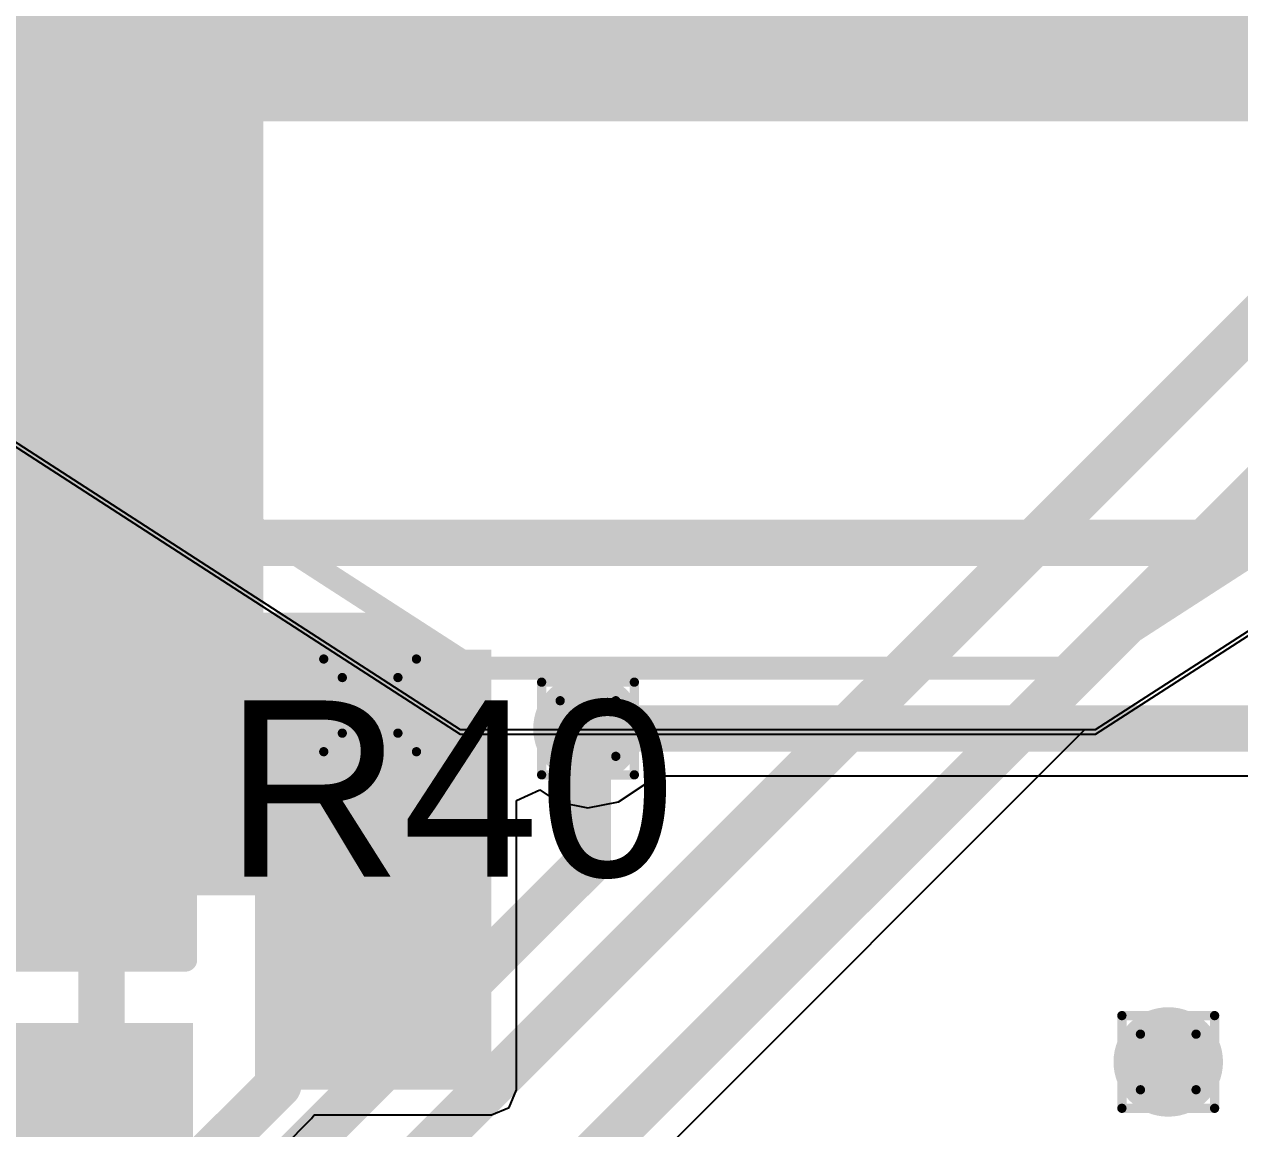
# Model space of a CAD drawing. Header units: inches. Extents: x -0.3 to 9.9, y -0.4 to 5.
# Drawn here: x 1.2492 to 1.5114, y 1.9976 to 2.2359 of the extents above; entities that cross this region are included whole.
import ezdxf

# ---------------------------------------------------------------- set-up
doc = ezdxf.new("R2010")
doc.units = ezdxf.units.IN
doc.header["$MEASUREMENT"] = 0
for name, color, linetype in [('Bottom Layer', 5, 'Continuous'), ('Bottom Solder', 6, 'Continuous'), ('Drill Drawing', 1, 'Continuous'), ('Top Layer', 1, 'Continuous'), ('Top Overlay', 2, 'Continuous'), ('Top Paste', 8, 'Continuous'), ('Top Solder', 216, 'Continuous'), ('Via Holes', 16, 'Continuous')]:
    doc.layers.add(name, color=color, linetype=linetype)
doc.styles.add('Arial', font='', dxfattribs={"height": 0.2})
doc.styles.get('Arial').set_extended_font_data('Arial')

# ---------------------------------------------------------------- blocks, each defined once
blk = doc.blocks.new('8_VSSOP_51')
at = {"layer": 'Top Layer'}
for points in [[(-0.07677, 0.03543), (-0.04528, 0.03543), (-0.04528, 0.02362), (-0.07677, 0.02362)], [(0.04528, 0.03543), (0.07677, 0.03543), (0.07677, 0.02362), (0.04528, 0.02362)], [(-0.07677, 0.01575), (-0.04528, 0.01575), (-0.04528, 0.00394), (-0.07677, 0.00394)], [(0.04528, 0.01575), (0.07677, 0.01575), (0.07677, 0.00394), (0.04528, 0.00394)], [(-0.07677, -0.00394), (-0.04528, -0.00394), (-0.04528, -0.01575), (-0.07677, -0.01575)], [(0.04528, -0.00394), (0.07677, -0.00394), (0.07677, -0.01575), (0.04528, -0.01575)], [(-0.07677, -0.02362), (-0.04528, -0.02362), (-0.04528, -0.03543), (-0.07677, -0.03543)], [(0.04528, -0.02362), (0.07677, -0.02362), (0.07677, -0.03543), (0.04528, -0.03543)]]:
    blk.add_hatch(color=1, dxfattribs=at).paths.add_polyline_path(points)
at = {"layer": 'Top Paste'}
for points in [[(-0.07677, 0.03543), (-0.04528, 0.03543), (-0.04528, 0.02362), (-0.07677, 0.02362)], [(0.04528, 0.03543), (0.07677, 0.03543), (0.07677, 0.02362), (0.04528, 0.02362)], [(-0.07677, 0.01575), (-0.04528, 0.01575), (-0.04528, 0.00394), (-0.07677, 0.00394)], [(0.04528, 0.01575), (0.07677, 0.01575), (0.07677, 0.00394), (0.04528, 0.00394)], [(-0.07677, -0.00394), (-0.04528, -0.00394), (-0.04528, -0.01575), (-0.07677, -0.01575)], [(0.04528, -0.00394), (0.07677, -0.00394), (0.07677, -0.01575), (0.04528, -0.01575)], [(-0.07677, -0.02362), (-0.04528, -0.02362), (-0.04528, -0.03543), (-0.07677, -0.03543)], [(0.04528, -0.02362), (0.07677, -0.02362), (0.07677, -0.03543), (0.04528, -0.03543)]]:
    blk.add_hatch(color=8, dxfattribs=at).paths.add_polyline_path(points)
at = {"layer": 'Top Solder'}
for points in [[(-0.08077, 0.03943), (-0.04128, 0.03943), (-0.04128, 0.01962), (-0.08077, 0.01962)], [(0.04128, 0.03943), (0.08077, 0.03943), (0.08077, 0.01962), (0.04128, 0.01962)], [(-0.08077, 0.01975), (-0.04128, 0.01975), (-0.04128, -0.00006), (-0.08077, -0.00006)], [(0.04128, 0.01975), (0.08077, 0.01975), (0.08077, -0.00006), (0.04128, -0.00006)], [(-0.08077, 0.00006), (-0.04128, 0.00006), (-0.04128, -0.01975), (-0.08077, -0.01975)], [(0.04128, 0.00006), (0.08077, 0.00006), (0.08077, -0.01975), (0.04128, -0.01975)], [(-0.08077, -0.01962), (-0.04128, -0.01962), (-0.04128, -0.03943), (-0.08077, -0.03943)], [(0.04128, -0.01962), (0.08077, -0.01962), (0.08077, -0.03943), (0.04128, -0.03943)]]:
    blk.add_hatch(color=216, dxfattribs=at).paths.add_polyline_path(points)
at = {"layer": 'Top Overlay'}
for points in [[(-0.041, 0.041, 0.005, 0.005, 0), (0.038, 0.041, 0.005, 0.005, 0)], [(-0.087, 0.035, 0.005, 0.005, 0), (-0.082, 0.03, 0.005, 0.005, 0)], [(-0.087, 0.025, 0.005, 0.005, 0), (-0.087, 0.035, 0.005, 0.005, 0)], [(-0.087, 0.025, 0.005, 0.005, 0), (-0.082, 0.03, 0.005, 0.005, 0)], [(-0.041, -0.041, 0.005, 0.005, 0), (0.038, -0.041, 0.005, 0.005, 0)]]:
    blk.add_lwpolyline(points, format="xyseb", dxfattribs=at)
for points in [[(-0.04225, 0.041, 0.0025, 0.0025, 1), (-0.03975, 0.041, 0.0025, 0.0025, 1)], [(0.03675, 0.041, 0.0025, 0.0025, 1), (0.03925, 0.041, 0.0025, 0.0025, 1)], [(-0.08825, 0.035, 0.0025, 0.0025, 1), (-0.08575, 0.035, 0.0025, 0.0025, 1)], [(-0.08825, 0.035, 0.0025, 0.0025, 1), (-0.08575, 0.035, 0.0025, 0.0025, 1)], [(-0.08325, 0.03, 0.0025, 0.0025, 1), (-0.08075, 0.03, 0.0025, 0.0025, 1)], [(-0.08325, 0.03, 0.0025, 0.0025, 1), (-0.08075, 0.03, 0.0025, 0.0025, 1)], [(-0.08825, 0.025, 0.0025, 0.0025, 1), (-0.08575, 0.025, 0.0025, 0.0025, 1)], [(-0.08825, 0.025, 0.0025, 0.0025, 1), (-0.08575, 0.025, 0.0025, 0.0025, 1)], [(-0.04225, -0.041, 0.0025, 0.0025, 1), (-0.03975, -0.041, 0.0025, 0.0025, 1)], [(0.03675, -0.041, 0.0025, 0.0025, 1), (0.03925, -0.041, 0.0025, 0.0025, 1)]]:
    blk.add_lwpolyline(points, format="xyseb", close=True, dxfattribs=at)
blk = doc.blocks.new('R___0603_70')
at = {"layer": 'Top Layer'}
for points in [[(-0.015, 0.0175), (-0.015, -0.0175), (-0.045, -0.0175), (-0.045, 0.0175)], [(0.045, 0.0175), (0.045, -0.0175), (0.015, -0.0175), (0.015, 0.0175)]]:
    blk.add_hatch(color=1, dxfattribs=at).paths.add_polyline_path(points)
at = {"layer": 'Top Paste'}
for points in [[(-0.015, 0.0175), (-0.015, -0.0175), (-0.045, -0.0175), (-0.045, 0.0175)], [(0.045, 0.0175), (0.045, -0.0175), (0.015, -0.0175), (0.015, 0.0175)]]:
    blk.add_hatch(color=8, dxfattribs=at).paths.add_polyline_path(points)
at = {"layer": 'Top Solder'}
for points in [[(-0.011, 0.0215), (-0.011, -0.0215), (-0.049, -0.0215), (-0.049, 0.0215)], [(0.049, 0.0215), (0.049, -0.0215), (0.011, -0.0215), (0.011, 0.0215)]]:
    blk.add_hatch(color=216, dxfattribs=at).paths.add_polyline_path(points)
at = {"layer": 'Top Overlay'}
for points in [[(-0.048, 0.021, 0.005, 0.005, 0), (-0.048, -0.021, 0.005, 0.005, 0)], [(0.048, 0.021, 0.005, 0.005, 0), (-0.048, 0.021, 0.005, 0.005, 0)], [(0.048, 0.021, 0.005, 0.005, 0), (0.048, -0.021, 0.005, 0.005, 0)], [(0.048, -0.021, 0.005, 0.005, 0), (-0.048, -0.021, 0.005, 0.005, 0)]]:
    blk.add_lwpolyline(points, format="xyseb", dxfattribs=at)
for points in [[(-0.04925, 0.021, 0.0025, 0.0025, 1), (-0.04675, 0.021, 0.0025, 0.0025, 1)], [(-0.04925, 0.021, 0.0025, 0.0025, 1), (-0.04675, 0.021, 0.0025, 0.0025, 1)], [(0.04675, 0.021, 0.0025, 0.0025, 1), (0.04925, 0.021, 0.0025, 0.0025, 1)], [(0.04675, 0.021, 0.0025, 0.0025, 1), (0.04925, 0.021, 0.0025, 0.0025, 1)], [(-0.04925, -0.021, 0.0025, 0.0025, 1), (-0.04675, -0.021, 0.0025, 0.0025, 1)], [(-0.04925, -0.021, 0.0025, 0.0025, 1), (-0.04675, -0.021, 0.0025, 0.0025, 1)], [(0.04675, -0.021, 0.0025, 0.0025, 1), (0.04925, -0.021, 0.0025, 0.0025, 1)], [(0.04675, -0.021, 0.0025, 0.0025, 1), (0.04925, -0.021, 0.0025, 0.0025, 1)]]:
    blk.add_lwpolyline(points, format="xyseb", close=True, dxfattribs=at)
blk = doc.blocks.new('SSL0804T_220M_N_119')
at = {"layer": 'Top Layer'}
blk.add_hatch(color=1, dxfattribs=at).paths.add_polyline_path([(0.14508, 0.05492), (0.26004, 0.05492), (0.26004, -0.05492), (0.14508, -0.05492)])
at = {"layer": 'Top Paste'}
blk.add_hatch(color=8, dxfattribs=at).paths.add_polyline_path([(0.14508, 0.05492), (0.26004, 0.05492), (0.26004, -0.05492), (0.14508, -0.05492)])
at = {"layer": 'Top Solder'}
blk.add_hatch(color=216, dxfattribs=at).paths.add_polyline_path([(0.14108, 0.05892), (0.26404, 0.05892), (0.26404, -0.05892), (0.14108, -0.05892)])
at = {"layer": 'Top Overlay'}
for points in [[(-0.065, 0.18504, 0.005, 0.005, 0), (-0.24684, 0.06747, 0.005, 0.005, 0)], [(0.065, 0.18504, 0.005, 0.005, 0), (-0.065, 0.18504, 0.005, 0.005, 0)], [(0.24684, 0.06747, 0.005, 0.005, 0), (0.065, 0.18504, 0.005, 0.005, 0)]]:
    blk.add_lwpolyline(points, format="xyseb", dxfattribs=at)
for points in [[(-0.06625, 0.18504, 0.0025, 0.0025, 1), (-0.06375, 0.18504, 0.0025, 0.0025, 1)], [(-0.06625, 0.18504, 0.0025, 0.0025, 1), (-0.06375, 0.18504, 0.0025, 0.0025, 1)], [(0.06375, 0.18504, 0.0025, 0.0025, 1), (0.06625, 0.18504, 0.0025, 0.0025, 1)], [(0.06375, 0.18504, 0.0025, 0.0025, 1), (0.06625, 0.18504, 0.0025, 0.0025, 1)]]:
    blk.add_lwpolyline(points, format="xyseb", close=True, dxfattribs=at)
blk = doc.blocks.new('C___0603_186')
at = {"layer": 'Top Layer'}
for points in [[(-0.015, 0.0175), (-0.015, -0.0175), (-0.045, -0.0175), (-0.045, 0.0175)], [(0.045, 0.0175), (0.045, -0.0175), (0.015, -0.0175), (0.015, 0.0175)]]:
    blk.add_hatch(color=1, dxfattribs=at).paths.add_polyline_path(points)
at = {"layer": 'Top Paste'}
for points in [[(-0.015, 0.0175), (-0.015, -0.0175), (-0.045, -0.0175), (-0.045, 0.0175)], [(0.045, 0.0175), (0.045, -0.0175), (0.015, -0.0175), (0.015, 0.0175)]]:
    blk.add_hatch(color=8, dxfattribs=at).paths.add_polyline_path(points)
at = {"layer": 'Top Solder'}
for points in [[(-0.01264, 0.01986), (-0.01264, -0.01986), (-0.04736, -0.01986), (-0.04736, 0.01986)], [(0.04736, 0.01986), (0.04736, -0.01986), (0.01264, -0.01986), (0.01264, 0.01986)]]:
    blk.add_hatch(color=216, dxfattribs=at).paths.add_polyline_path(points)
at = {"layer": 'Top Overlay'}
for points in [[(-0.049, -0.021, 0.005, 0.005, 0), (-0.049, 0.021, 0.005, 0.005, 0)], [(-0.018, 0.021, 0.005, 0.005, 0), (-0.049, 0.021, 0.005, 0.005, 0)], [(0.049, 0.021, 0.005, 0.005, 0), (0.018, 0.021, 0.005, 0.005, 0)], [(0.049, -0.021, 0.005, 0.005, 0), (0.049, 0.021, 0.005, 0.005, 0)], [(-0.018, -0.021, 0.005, 0.005, 0), (-0.049, -0.021, 0.005, 0.005, 0)], [(0.049, -0.021, 0.005, 0.005, 0), (0.018, -0.021, 0.005, 0.005, 0)]]:
    blk.add_lwpolyline(points, format="xyseb", dxfattribs=at)
for points in [[(-0.05025, 0.021, 0.0025, 0.0025, 1), (-0.04775, 0.021, 0.0025, 0.0025, 1)], [(-0.05025, 0.021, 0.0025, 0.0025, 1), (-0.04775, 0.021, 0.0025, 0.0025, 1)], [(-0.01925, 0.021, 0.0025, 0.0025, 1), (-0.01675, 0.021, 0.0025, 0.0025, 1)], [(0.01675, 0.021, 0.0025, 0.0025, 1), (0.01925, 0.021, 0.0025, 0.0025, 1)], [(0.04775, 0.021, 0.0025, 0.0025, 1), (0.05025, 0.021, 0.0025, 0.0025, 1)], [(0.04775, 0.021, 0.0025, 0.0025, 1), (0.05025, 0.021, 0.0025, 0.0025, 1)], [(-0.05025, -0.021, 0.0025, 0.0025, 1), (-0.04775, -0.021, 0.0025, 0.0025, 1)], [(-0.05025, -0.021, 0.0025, 0.0025, 1), (-0.04775, -0.021, 0.0025, 0.0025, 1)], [(-0.01925, -0.021, 0.0025, 0.0025, 1), (-0.01675, -0.021, 0.0025, 0.0025, 1)], [(0.01675, -0.021, 0.0025, 0.0025, 1), (0.01925, -0.021, 0.0025, 0.0025, 1)], [(0.04775, -0.021, 0.0025, 0.0025, 1), (0.05025, -0.021, 0.0025, 0.0025, 1)], [(0.04775, -0.021, 0.0025, 0.0025, 1), (0.05025, -0.021, 0.0025, 0.0025, 1)]]:
    blk.add_lwpolyline(points, format="xyseb", close=True, dxfattribs=at)

msp = doc.modelspace()

# ---------------------------------------------------------------- hatches: boundary and pattern name
at = {"layer": 'Bottom Layer'}
msp.add_hatch(color=5, dxfattribs=at).paths.add_polyline_path([(1.08082, 2.04795), (1.30082, 2.04795), (1.30082, 2.255), (1.08082, 2.255)])
h = msp.add_hatch(color=5, dxfattribs=at)
edge = h.paths.add_edge_path()
edge.add_arc((1.32382, 2.08895), 0.01181, 0, 360)
h = msp.add_hatch(color=5, dxfattribs=at)
edge = h.paths.add_edge_path()
edge.add_arc((1.37082, 2.08395), 0.01181, 0, 360)
h = msp.add_hatch(color=5, dxfattribs=at)
edge = h.paths.add_edge_path()
edge.add_arc((1.496, 2.012), 0.01181, 0, 360)
at = {"layer": 'Bottom Solder'}
h = msp.add_hatch(color=6, dxfattribs=at)
edge = h.paths.add_edge_path()
edge.add_arc((1.32382, 2.08895), 0.00591, 0, 360)
h = msp.add_hatch(color=6, dxfattribs=at)
edge = h.paths.add_edge_path()
edge.add_arc((1.37082, 2.08395), 0.00591, 0, 360)
h = msp.add_hatch(color=6, dxfattribs=at)
edge = h.paths.add_edge_path()
edge.add_arc((1.496, 2.012), 0.00591, 0, 360)
at = {"layer": 'Top Layer'}
for points in [[(1.057, 2.228), (1.27, 2.228), (1.27, 2.35895), (1.057, 2.35895)], [(1.299, 2.006), (1.35, 2.006), (1.35, 2.101), (1.299, 2.101)]]:
    msp.add_hatch(color=1, dxfattribs=at).paths.add_polyline_path(points)
h = msp.add_hatch(color=1, dxfattribs=at)
edge = h.paths.add_edge_path()
edge.add_arc((1.32382, 2.08895), 0.01181, 0, 360)
h = msp.add_hatch(color=1, dxfattribs=at)
edge = h.paths.add_edge_path()
edge.add_arc((1.37082, 2.08395), 0.01181, 0, 360)
h = msp.add_hatch(color=1, dxfattribs=at)
edge = h.paths.add_edge_path()
edge.add_arc((1.496, 2.012), 0.01181, 0, 360)
at = {"layer": 'Top Solder'}
h = msp.add_hatch(color=216, dxfattribs=at)
edge = h.paths.add_edge_path()
edge.add_arc((1.32382, 2.08895), 0.00591, 0, 360)
h = msp.add_hatch(color=216, dxfattribs=at)
edge = h.paths.add_edge_path()
edge.add_arc((1.37082, 2.08395), 0.00591, 0, 360)
h = msp.add_hatch(color=216, dxfattribs=at)
edge = h.paths.add_edge_path()
edge.add_arc((1.496, 2.012), 0.00591, 0, 360)
at = {"layer": 'Via Holes'}
h = msp.add_hatch(color=7, dxfattribs=at)
edge = h.paths.add_edge_path()
edge.add_arc((1.32382, 2.08895), 0.00591, 0, 360)
h = msp.add_hatch(color=7, dxfattribs=at)
edge = h.paths.add_edge_path()
edge.add_arc((1.37082, 2.08395), 0.00591, 0, 360)
h = msp.add_hatch(color=7, dxfattribs=at)
edge = h.paths.add_edge_path()
edge.add_arc((1.496, 2.012), 0.00591, 0, 360)

# ---------------------------------------------------------------- linework, layer by layer
at = {"layer": 'Bottom Layer'}
for p, q in [((1.48029, 2.08371), (1.68646, 2.21702)), ((1.14046, 2.21482), (1.34323, 2.08371)), ((1.48029, 2.08371), (1.618, 2.17275)), ((1.32747, 1.93318), (1.47801, 2.08371)), ((1.34323, 2.08371), (1.48029, 2.08371)), ((1.47801, 2.08371), (1.48029, 2.08371))]:
    msp.add_line(p, q, dxfattribs=at)
for points in [[(1.19082, 2.15147, 0.04, 0.04, 0), (1.2743, 2.23495, 0.04, 0.04, 0)], [(1.2743, 2.23495, 0.04, 0.04, 0), (2.31795, 2.23495, 0.04, 0.04, 0)], [(1.30782, 1.96495, 0.01, 0.01, 0), (1.54482, 2.20195, 0.01, 0.01, 0)], [(1.31982, 1.93995, 0.01, 0.01, 0), (1.56282, 2.18295, 0.01, 0.01, 0)], [(1.28082, 2.07095, 0.04, 0.04, 0), (1.28082, 2.08895, 0.04, 0.04, 0)], [(1.28082, 2.08895, 0.04, 0.04, 0), (1.32382, 2.08895, 0.04, 0.04, 0)], [(1.37082, 2.05495, 0.01, 0.01, 0), (1.37082, 2.08395, 0.01, 0.01, 0)], [(1.30182, 1.98595, 0.01, 0.01, 0), (1.37082, 2.05495, 0.01, 0.01, 0)]]:
    msp.add_lwpolyline(points, format="xyseb", dxfattribs=at)
for points in [[(1.2643, 2.23495, 0.02, 0.02, 1), (1.2843, 2.23495, 0.02, 0.02, 1)], [(1.2643, 2.23495, 0.02, 0.02, 1), (1.2843, 2.23495, 0.02, 0.02, 1)], [(1.27082, 2.08895, 0.02, 0.02, 1), (1.29082, 2.08895, 0.02, 0.02, 1)], [(1.27082, 2.08895, 0.02, 0.02, 1), (1.29082, 2.08895, 0.02, 0.02, 1)], [(1.31382, 2.08895, 0.02, 0.02, 1), (1.33382, 2.08895, 0.02, 0.02, 1)], [(1.27082, 2.07095, 0.02, 0.02, 1), (1.29082, 2.07095, 0.02, 0.02, 1)], [(1.36832, 2.08395, 0.005, 0.005, 1), (1.37332, 2.08395, 0.005, 0.005, 1)], [(1.36832, 2.05495, 0.005, 0.005, 1), (1.37332, 2.05495, 0.005, 0.005, 1)], [(1.36832, 2.05495, 0.005, 0.005, 1), (1.37332, 2.05495, 0.005, 0.005, 1)]]:
    msp.add_lwpolyline(points, format="xyseb", close=True, dxfattribs=at)
at = {"layer": 'Drill Drawing'}
for points in [[(1.31382, 2.09895, 0.002, 0.002, 0), (1.33382, 2.09895, 0.002, 0.002, 0)], [(1.31382, 2.07895, 0.002, 0.002, 0), (1.31382, 2.09895, 0.002, 0.002, 0)], [(1.33382, 2.07895, 0.002, 0.002, 0), (1.33382, 2.09895, 0.002, 0.002, 0)], [(1.31782, 2.09495, 0.002, 0.002, 0), (1.32982, 2.09495, 0.002, 0.002, 0)], [(1.31782, 2.08295, 0.002, 0.002, 0), (1.31782, 2.09495, 0.002, 0.002, 0)], [(1.32982, 2.08295, 0.002, 0.002, 0), (1.32982, 2.09495, 0.002, 0.002, 0)], [(1.36082, 2.09395, 0.002, 0.002, 0), (1.38082, 2.09395, 0.002, 0.002, 0)], [(1.36082, 2.07395, 0.002, 0.002, 0), (1.36082, 2.09395, 0.002, 0.002, 0)], [(1.38082, 2.07395, 0.002, 0.002, 0), (1.38082, 2.09395, 0.002, 0.002, 0)], [(1.36482, 2.08995, 0.002, 0.002, 0), (1.37682, 2.08995, 0.002, 0.002, 0)], [(1.36482, 2.07795, 0.002, 0.002, 0), (1.36482, 2.08995, 0.002, 0.002, 0)], [(1.37682, 2.07795, 0.002, 0.002, 0), (1.37682, 2.08995, 0.002, 0.002, 0)], [(1.31782, 2.08295, 0.002, 0.002, 0), (1.32982, 2.08295, 0.002, 0.002, 0)], [(1.31382, 2.07895, 0.002, 0.002, 0), (1.33382, 2.07895, 0.002, 0.002, 0)], [(1.36482, 2.07795, 0.002, 0.002, 0), (1.37682, 2.07795, 0.002, 0.002, 0)], [(1.36082, 2.07395, 0.002, 0.002, 0), (1.38082, 2.07395, 0.002, 0.002, 0)], [(1.486, 2.022, 0.002, 0.002, 0), (1.506, 2.022, 0.002, 0.002, 0)], [(1.486, 2.002, 0.002, 0.002, 0), (1.486, 2.022, 0.002, 0.002, 0)], [(1.506, 2.002, 0.002, 0.002, 0), (1.506, 2.022, 0.002, 0.002, 0)], [(1.49, 2.018, 0.002, 0.002, 0), (1.502, 2.018, 0.002, 0.002, 0)], [(1.49, 2.006, 0.002, 0.002, 0), (1.49, 2.018, 0.002, 0.002, 0)], [(1.502, 2.006, 0.002, 0.002, 0), (1.502, 2.018, 0.002, 0.002, 0)], [(1.49, 2.006, 0.002, 0.002, 0), (1.502, 2.006, 0.002, 0.002, 0)], [(1.486, 2.002, 0.002, 0.002, 0), (1.506, 2.002, 0.002, 0.002, 0)]]:
    msp.add_lwpolyline(points, format="xyseb", dxfattribs=at)
for points in [[(1.31332, 2.09895, 0.001, 0.001, 1), (1.31432, 2.09895, 0.001, 0.001, 1)], [(1.31332, 2.09895, 0.001, 0.001, 1), (1.31432, 2.09895, 0.001, 0.001, 1)], [(1.33332, 2.09895, 0.001, 0.001, 1), (1.33432, 2.09895, 0.001, 0.001, 1)], [(1.33332, 2.09895, 0.001, 0.001, 1), (1.33432, 2.09895, 0.001, 0.001, 1)], [(1.31732, 2.09495, 0.001, 0.001, 1), (1.31832, 2.09495, 0.001, 0.001, 1)], [(1.31732, 2.09495, 0.001, 0.001, 1), (1.31832, 2.09495, 0.001, 0.001, 1)], [(1.32932, 2.09495, 0.001, 0.001, 1), (1.33032, 2.09495, 0.001, 0.001, 1)], [(1.32932, 2.09495, 0.001, 0.001, 1), (1.33032, 2.09495, 0.001, 0.001, 1)], [(1.36032, 2.09395, 0.001, 0.001, 1), (1.36132, 2.09395, 0.001, 0.001, 1)], [(1.36032, 2.09395, 0.001, 0.001, 1), (1.36132, 2.09395, 0.001, 0.001, 1)], [(1.38032, 2.09395, 0.001, 0.001, 1), (1.38132, 2.09395, 0.001, 0.001, 1)], [(1.38032, 2.09395, 0.001, 0.001, 1), (1.38132, 2.09395, 0.001, 0.001, 1)], [(1.36432, 2.08995, 0.001, 0.001, 1), (1.36532, 2.08995, 0.001, 0.001, 1)], [(1.36432, 2.08995, 0.001, 0.001, 1), (1.36532, 2.08995, 0.001, 0.001, 1)], [(1.37632, 2.08995, 0.001, 0.001, 1), (1.37732, 2.08995, 0.001, 0.001, 1)], [(1.37632, 2.08995, 0.001, 0.001, 1), (1.37732, 2.08995, 0.001, 0.001, 1)], [(1.31732, 2.08295, 0.001, 0.001, 1), (1.31832, 2.08295, 0.001, 0.001, 1)], [(1.31732, 2.08295, 0.001, 0.001, 1), (1.31832, 2.08295, 0.001, 0.001, 1)], [(1.32932, 2.08295, 0.001, 0.001, 1), (1.33032, 2.08295, 0.001, 0.001, 1)], [(1.32932, 2.08295, 0.001, 0.001, 1), (1.33032, 2.08295, 0.001, 0.001, 1)], [(1.31332, 2.07895, 0.001, 0.001, 1), (1.31432, 2.07895, 0.001, 0.001, 1)], [(1.31332, 2.07895, 0.001, 0.001, 1), (1.31432, 2.07895, 0.001, 0.001, 1)], [(1.33332, 2.07895, 0.001, 0.001, 1), (1.33432, 2.07895, 0.001, 0.001, 1)], [(1.33332, 2.07895, 0.001, 0.001, 1), (1.33432, 2.07895, 0.001, 0.001, 1)], [(1.36432, 2.07795, 0.001, 0.001, 1), (1.36532, 2.07795, 0.001, 0.001, 1)], [(1.36432, 2.07795, 0.001, 0.001, 1), (1.36532, 2.07795, 0.001, 0.001, 1)], [(1.37632, 2.07795, 0.001, 0.001, 1), (1.37732, 2.07795, 0.001, 0.001, 1)], [(1.37632, 2.07795, 0.001, 0.001, 1), (1.37732, 2.07795, 0.001, 0.001, 1)], [(1.36032, 2.07395, 0.001, 0.001, 1), (1.36132, 2.07395, 0.001, 0.001, 1)], [(1.36032, 2.07395, 0.001, 0.001, 1), (1.36132, 2.07395, 0.001, 0.001, 1)], [(1.38032, 2.07395, 0.001, 0.001, 1), (1.38132, 2.07395, 0.001, 0.001, 1)], [(1.38032, 2.07395, 0.001, 0.001, 1), (1.38132, 2.07395, 0.001, 0.001, 1)], [(1.4855, 2.022, 0.001, 0.001, 1), (1.4865, 2.022, 0.001, 0.001, 1)], [(1.4855, 2.022, 0.001, 0.001, 1), (1.4865, 2.022, 0.001, 0.001, 1)], [(1.5055, 2.022, 0.001, 0.001, 1), (1.5065, 2.022, 0.001, 0.001, 1)], [(1.5055, 2.022, 0.001, 0.001, 1), (1.5065, 2.022, 0.001, 0.001, 1)], [(1.4895, 2.018, 0.001, 0.001, 1), (1.4905, 2.018, 0.001, 0.001, 1)], [(1.4895, 2.018, 0.001, 0.001, 1), (1.4905, 2.018, 0.001, 0.001, 1)], [(1.5015, 2.018, 0.001, 0.001, 1), (1.5025, 2.018, 0.001, 0.001, 1)], [(1.5015, 2.018, 0.001, 0.001, 1), (1.5025, 2.018, 0.001, 0.001, 1)], [(1.4895, 2.006, 0.001, 0.001, 1), (1.4905, 2.006, 0.001, 0.001, 1)], [(1.4895, 2.006, 0.001, 0.001, 1), (1.4905, 2.006, 0.001, 0.001, 1)], [(1.5015, 2.006, 0.001, 0.001, 1), (1.5025, 2.006, 0.001, 0.001, 1)], [(1.5015, 2.006, 0.001, 0.001, 1), (1.5025, 2.006, 0.001, 0.001, 1)], [(1.4855, 2.002, 0.001, 0.001, 1), (1.4865, 2.002, 0.001, 0.001, 1)], [(1.4855, 2.002, 0.001, 0.001, 1), (1.4865, 2.002, 0.001, 0.001, 1)], [(1.5055, 2.002, 0.001, 0.001, 1), (1.5065, 2.002, 0.001, 0.001, 1)], [(1.5055, 2.002, 0.001, 0.001, 1), (1.5065, 2.002, 0.001, 0.001, 1)]]:
    msp.add_lwpolyline(points, format="xyseb", close=True, dxfattribs=at)
at = {"layer": 'Top Layer'}
for p, q in [((1.48029, 2.08271), (1.68646, 2.21602)), ((1.14046, 2.21382), (1.34323, 2.08271)), ((1.34323, 2.08271), (1.48029, 2.08271)), ((1.37738, 2.06811), (1.38294, 2.07183)), ((1.38294, 2.07183), (1.38423, 2.07375)), ((1.38423, 2.07375), (1.57083, 2.07375)), ((1.35541, 2.06844), (1.36041, 2.07069)), ((1.36041, 2.07069), (1.36426, 2.06811)), ((1.35541, 2.006), (1.35541, 2.06844)), ((1.36426, 2.06811), (1.37082, 2.06681)), ((1.37082, 2.06681), (1.37738, 2.06811)), ((1.35383, 2.00217), (1.35541, 2.006)), ((1.31121, 1.99977), (1.31175, 2.00059)), ((1.31175, 2.00059), (1.35, 2.00059)), ((1.35, 2.00059), (1.35383, 2.00217)), ((1.305, 1.99357), (1.31121, 1.99977))]:
    msp.add_line(p, q, dxfattribs=at)
for points in [[(1.266, 2.096, 0.01, 0.01, 0), (1.294, 2.124, 0.01, 0.01, 0)], [(1.294, 2.124, 0.01, 0.01, 0), (1.575, 2.124, 0.01, 0.01, 0)], [(1.266, 2.055, 0.01, 0.01, 0), (1.266, 2.096, 0.01, 0.01, 0)], [(1.32382, 2.02395, 0.022, 0.022, 0), (1.32382, 2.08895, 0.022, 0.022, 0)], [(1.37082, 2.08395, 0.01, 0.01, 0), (1.57505, 2.08395, 0.01, 0.01, 0)], [(1.26585, 2.05485, 0.01, 0.01, 0), (1.266, 2.055, 0.01, 0.01, 0)], [(1.26585, 2.01048, 0.01, 0.01, 0), (1.26585, 2.05485, 0.01, 0.01, 0)], [(1.31114, 2.01413, 0.01, 0.01, 0), (1.32096, 2.02395, 0.01, 0.01, 0)], [(1.304, 2.011, 0.01, 0.01, 0), (1.30713, 2.01413, 0.01, 0.01, 0)], [(1.30713, 2.01413, 0.01, 0.01, 0), (1.31114, 2.01413, 0.01, 0.01, 0)], [(1.304, 2.00698, 0.01, 0.01, 0), (1.304, 2.011, 0.01, 0.01, 0)], [(1.28826, 1.99124, 0.01, 0.01, 0), (1.304, 2.00698, 0.01, 0.01, 0)]]:
    msp.add_lwpolyline(points, format="xyseb", dxfattribs=at)
for points in [[(1.2915, 2.124, 0.005, 0.005, 1), (1.2965, 2.124, 0.005, 0.005, 1)], [(1.2915, 2.124, 0.005, 0.005, 1), (1.2965, 2.124, 0.005, 0.005, 1)], [(1.2635, 2.096, 0.005, 0.005, 1), (1.2685, 2.096, 0.005, 0.005, 1)], [(1.2635, 2.096, 0.005, 0.005, 1), (1.2685, 2.096, 0.005, 0.005, 1)], [(1.31832, 2.08895, 0.011, 0.011, 1), (1.32932, 2.08895, 0.011, 0.011, 1)], [(1.36832, 2.08395, 0.005, 0.005, 1), (1.37332, 2.08395, 0.005, 0.005, 1)], [(1.26335, 2.05485, 0.005, 0.005, 1), (1.26835, 2.05485, 0.005, 0.005, 1)], [(1.26335, 2.05485, 0.005, 0.005, 1), (1.26835, 2.05485, 0.005, 0.005, 1)], [(1.2635, 2.055, 0.005, 0.005, 1), (1.2685, 2.055, 0.005, 0.005, 1)], [(1.2635, 2.055, 0.005, 0.005, 1), (1.2685, 2.055, 0.005, 0.005, 1)], [(1.31832, 2.02395, 0.011, 0.011, 1), (1.32932, 2.02395, 0.011, 0.011, 1)], [(1.31846, 2.02395, 0.005, 0.005, 1), (1.32346, 2.02395, 0.005, 0.005, 1)], [(1.30463, 2.01413, 0.005, 0.005, 1), (1.30963, 2.01413, 0.005, 0.005, 1)], [(1.30463, 2.01413, 0.005, 0.005, 1), (1.30963, 2.01413, 0.005, 0.005, 1)], [(1.30864, 2.01413, 0.005, 0.005, 1), (1.31364, 2.01413, 0.005, 0.005, 1)], [(1.30864, 2.01413, 0.005, 0.005, 1), (1.31364, 2.01413, 0.005, 0.005, 1)], [(1.26335, 2.01048, 0.005, 0.005, 1), (1.26835, 2.01048, 0.005, 0.005, 1)], [(1.3015, 2.011, 0.005, 0.005, 1), (1.3065, 2.011, 0.005, 0.005, 1)], [(1.3015, 2.011, 0.005, 0.005, 1), (1.3065, 2.011, 0.005, 0.005, 1)], [(1.3015, 2.00698, 0.005, 0.005, 1), (1.3065, 2.00698, 0.005, 0.005, 1)], [(1.3015, 2.00698, 0.005, 0.005, 1), (1.3065, 2.00698, 0.005, 0.005, 1)]]:
    msp.add_lwpolyline(points, format="xyseb", close=True, dxfattribs=at)

# ---------------------------------------------------------------- block references
for name, p, rotation in [('SSL0804T_220M_N_119', (1.411, 2.282), 180), ('R___0603_70', (1.236, 2.055), 180), ('C___0603_186', (1.32382, 1.99395), 270)]:
    msp.add_blockref(name, p, dxfattribs=dict(rotation=rotation))
msp.add_blockref('8_VSSOP_51', (1.20482, 1.98095))

# ---------------------------------------------------------------- texts
at = {"layer": 'Top Overlay', "style": 'Arial'}
msp.add_text('R40', height=0.038, dxfattribs=at).set_placement((1.29235, 2.05201))

doc.saveas('drawing.dxf')
